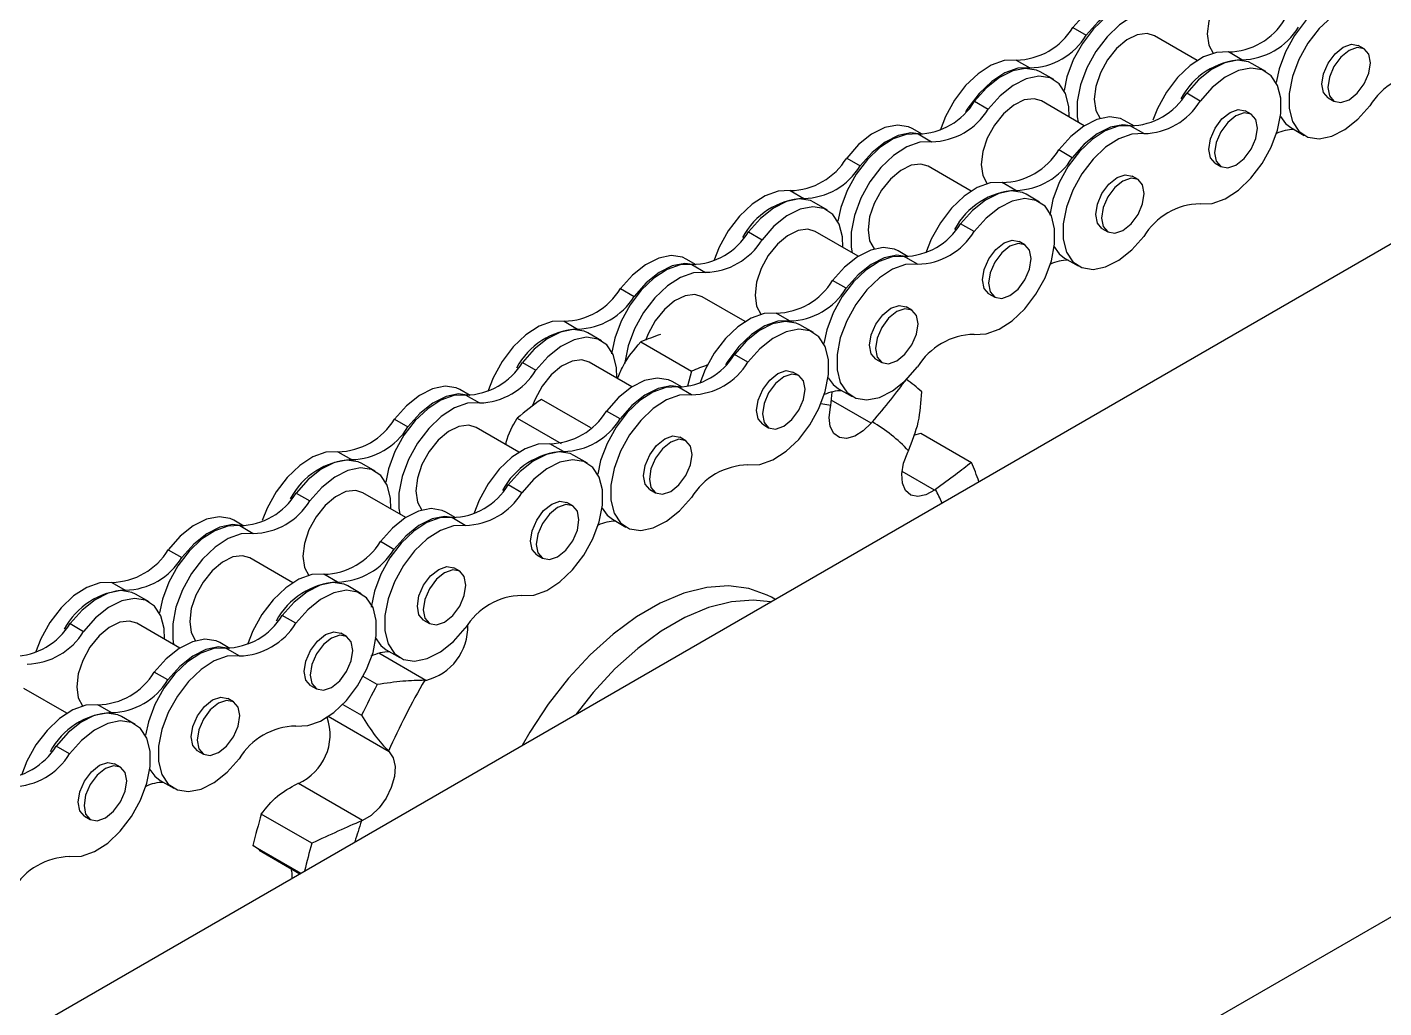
# Model space of a CAD drawing. Header units: metres. Extents: x 0 to 21025, y 0 to 14850.
# Drawn here: x 13384.8 to 13492.6, y 5455.5 to 5533.4 of the extents above; entities that cross this region are included whole.
import ezdxf

# ---------------------------------------------------------------- set-up
doc = ezdxf.new("R2010")
doc.units = ezdxf.units.M
doc.header["$LTSCALE"] = 25
doc.layers.add('SL4', color=4, linetype='Continuous')

msp = doc.modelspace()

# ---------------------------------------------------------------- linework, layer by layer
at = {"layer": 'SL4'}
for p, q in [((13090.289, 5283.649), (14027.187, 5824.509)), ((13136.586, 5256.922), (14073.485, 5797.782)), ((13467.879, 5533.385), (13468.953, 5532.765)), ((13477.767, 5530.761), (13474.36, 5532.728)), ((13491.021, 5531.676), (13490.555, 5531.944)), ((13463.388, 5530.793), (13464.463, 5530.173)), ((13481.308, 5530.817), (13480.233, 5531.437)), ((13483.205, 5529.885), (13482.13, 5530.506)), ((13466.36, 5529.241), (13465.285, 5529.862)), ((13460.081, 5527.518), (13461.155, 5526.898)), ((13468.787, 5525.577), (13465.38, 5527.544)), ((13478, 5527.542), (13476.925, 5528.163)), ((13488.157, 5527.79), (13488.622, 5527.521)), ((13482.04, 5526.491), (13481.575, 5526.76)), ((13455.922, 5524.898), (13455.123, 5525.36)), ((13472.767, 5525.542), (13471.968, 5526.004)), ((13473.51, 5524.95), (13472.435, 5525.57)), ((13485.191, 5525.436), (13486.266, 5524.815)), ((13455.59, 5524.926), (13456.665, 5524.306)), ((13449.918, 5523.017), (13450.993, 5522.396)), ((13467.838, 5523.04), (13466.763, 5523.661)), ((13459.807, 5520.393), (13456.4, 5522.359)), ((13479.176, 5522.606), (13479.642, 5522.337)), ((13463.347, 5520.448), (13462.273, 5521.069)), ((13473.06, 5521.307), (13472.594, 5521.576)), ((13445.428, 5520.425), (13446.503, 5519.804)), ((13465.244, 5519.517), (13464.17, 5520.137)), ((13448.4, 5518.873), (13447.325, 5519.493)), ((13460.04, 5517.174), (13458.965, 5517.794)), ((13442.12, 5517.15), (13443.195, 5516.53)), ((13450.827, 5515.209), (13447.42, 5517.175)), ((13464.08, 5516.123), (13463.614, 5516.392)), ((13470.196, 5517.422), (13470.662, 5517.153)), ((13454.807, 5515.174), (13454.007, 5515.636)), ((13437.962, 5514.53), (13437.162, 5514.992)), ((13437.63, 5514.558), (13438.705, 5513.937)), ((13455.549, 5514.582), (13454.475, 5515.202)), ((13467.23, 5515.068), (13468.305, 5514.447)), ((13449.877, 5512.672), (13448.802, 5513.293)), ((13431.958, 5512.648), (13433.032, 5512.028)), ((13461.216, 5512.237), (13461.682, 5511.969)), ((13441.846, 5510.024), (13438.439, 5511.991)), ((13455.1, 5510.939), (13454.634, 5511.208)), ((13427.467, 5510.056), (13428.542, 5509.436)), ((13445.387, 5510.08), (13444.312, 5510.7)), ((13430.439, 5508.504), (13429.364, 5509.125)), ((13447.284, 5509.149), (13446.209, 5509.769)), ((13433.561, 5508.408), (13437.581, 5506.087)), ((13424.16, 5506.782), (13425.234, 5506.161)), ((13432.866, 5504.84), (13429.459, 5506.807)), ((13442.079, 5506.805), (13441.004, 5507.426)), ((13452.236, 5507.053), (13452.701, 5506.784)), ((13437.581, 5506.087), (13437.279, 5504.901)), ((13446.119, 5505.755), (13445.654, 5506.023)), ((13420.001, 5504.162), (13419.202, 5504.623)), ((13436.846, 5504.806), (13436.047, 5505.267)), ((13437.589, 5504.213), (13436.514, 5504.834)), ((13449.27, 5504.699), (13450.345, 5504.079)), ((13419.669, 5504.19), (13420.744, 5503.569)), ((13429.592, 5501.587), (13425.668, 5503.852)), ((13448.651, 5503.351), (13448.76, 5504.414)), ((13451.865, 5501.964), (13448.697, 5503.794)), ((13431.917, 5502.304), (13430.842, 5502.924)), ((13413.997, 5502.28), (13415.072, 5501.66)), ((13423.886, 5499.656), (13420.479, 5501.623)), ((13423.758, 5502.36), (13427.238, 5500.351)), ((13443.255, 5501.869), (13443.721, 5501.6)), ((13427.426, 5499.712), (13426.352, 5500.332)), ((13437.139, 5500.57), (13436.673, 5500.839)), ((13455.252, 5501.019), (13455.806, 5501.157)), ((13455.806, 5501.157), (13459.827, 5498.836)), ((13409.507, 5499.688), (13410.582, 5499.067)), ((13429.323, 5498.78), (13428.249, 5499.401)), ((13412.479, 5498.136), (13411.404, 5498.756)), ((13456.884, 5496.635), (13454.315, 5498.118)), ((13424.119, 5496.437), (13423.044, 5497.057)), ((13406.199, 5496.413), (13407.274, 5495.793)), ((13414.906, 5494.472), (13411.499, 5496.439)), ((13434.275, 5496.685), (13434.741, 5496.416)), ((13418.886, 5494.437), (13418.086, 5494.899)), ((13428.159, 5495.386), (13427.693, 5495.655)), ((13402.041, 5493.793), (13401.241, 5494.255)), ((13401.709, 5493.821), (13402.784, 5493.201)), ((13419.628, 5493.845), (13418.554, 5494.465)), ((13431.309, 5494.331), (13432.384, 5493.71)), ((13396.037, 5491.912), (13397.111, 5491.291)), ((13413.956, 5491.935), (13412.881, 5492.556)), ((13405.925, 5489.288), (13402.518, 5491.254)), ((13425.295, 5491.501), (13425.761, 5491.232)), ((13409.466, 5489.343), (13408.391, 5489.964)), ((13419.179, 5490.202), (13418.713, 5490.471)), ((13391.546, 5489.32), (13392.621, 5488.699)), ((13394.518, 5487.768), (13393.443, 5488.388)), ((13411.363, 5488.412), (13410.288, 5489.032)), ((13444.223, 5487.971), (13443.945, 5488.131)), ((13406.158, 5486.069), (13405.083, 5486.689)), ((13416.315, 5486.316), (13416.78, 5486.048)), ((13388.239, 5486.045), (13389.313, 5485.424)), ((13396.945, 5484.103), (13393.538, 5486.07)), ((13410.198, 5485.018), (13409.733, 5485.287)), ((13400.925, 5484.069), (13400.126, 5484.531)), ((13401.668, 5483.477), (13400.593, 5484.097)), ((13416.483, 5481.538), (13412.763, 5483.686)), ((13413.349, 5483.962), (13414.424, 5483.342)), ((13395.996, 5481.567), (13394.921, 5482.187)), ((13387.965, 5478.919), (13384.558, 5480.886)), ((13407.334, 5481.132), (13407.8, 5480.863)), ((13412.637, 5481.203), (13411.516, 5481.85)), ((13401.218, 5479.834), (13400.752, 5480.102)), ((13391.505, 5478.975), (13390.431, 5479.595)), ((13409.895, 5479.63), (13411.39, 5478.767)), ((13393.402, 5478.043), (13392.328, 5478.664)), ((13413.58, 5475.867), (13408.74, 5478.661)), ((13388.198, 5475.7), (13387.123, 5476.321)), ((13398.354, 5475.948), (13398.82, 5475.679)), ((13392.238, 5474.649), (13391.772, 5474.918)), ((13395.388, 5473.594), (13396.463, 5472.974)), ((13411.464, 5470.415), (13406.366, 5473.358)), ((13389.374, 5470.764), (13389.84, 5470.495)), ((13407.444, 5468.596), (13403.423, 5470.917)), ((13402.76, 5468.429), (13406.566, 5466.232)), ((13403.269, 5468.088), (13402.76, 5468.429)), ((13403.248, 5468.053), (13406.484, 5466.185))]:
    msp.add_line(p, q, dxfattribs=at)
at = {"layer": 'SL4', "flags": 128}
for points in [[(13483.341, 5537.912), (13482.761, 5538.091), (13481.984, 5537.995), (13481.152, 5537.586), (13480.338, 5536.902), (13479.615, 5536.003), (13479.047, 5534.968), (13478.685, 5533.891), (13478.561, 5532.866)], [(13473.083, 5535.728), (13472.791, 5535.867), (13471.905, 5536.004), (13470.906, 5535.802), (13469.859, 5535.273), (13468.828, 5534.45), (13467.879, 5533.385)], [(13490.396, 5535.939), (13489.446, 5535.907), (13488.415, 5535.54), (13487.368, 5534.86), (13486.369, 5533.909), (13485.483, 5532.748), (13484.764, 5531.45), (13484.259, 5530.096), (13484.027, 5529.014)], [(13473.551, 5535.295), (13472.601, 5535.263), (13471.571, 5534.896), (13470.523, 5534.215), (13469.525, 5533.265), (13468.638, 5532.104), (13467.92, 5530.806), (13467.414, 5529.452), (13467.182, 5528.37)], [(13473.801, 5535.269), (13472.98, 5535.384), (13471.981, 5535.181), (13470.934, 5534.652), (13469.903, 5533.829), (13468.953, 5532.765)], [(13491.47, 5535.318), (13490.521, 5535.287), (13489.49, 5534.919), (13488.442, 5534.239), (13487.444, 5533.289), (13486.558, 5532.128), (13485.839, 5530.83), (13485.333, 5529.476), (13485.072, 5528.151), (13485.072, 5526.939), (13485.333, 5525.916), (13485.839, 5525.146), (13486.558, 5524.677), (13487.444, 5524.54), (13488.442, 5524.742), (13489.49, 5525.271), (13490.521, 5526.094), (13491.47, 5527.159)], [(13474.626, 5534.674), (13473.676, 5534.643), (13472.645, 5534.275), (13471.598, 5533.595), (13470.599, 5532.645), (13469.713, 5531.484), (13468.994, 5530.185), (13468.489, 5528.831), (13468.228, 5527.507), (13468.228, 5526.295), (13468.302, 5525.857)], [(13474.36, 5532.728), (13473.781, 5532.907), (13473.004, 5532.81), (13472.171, 5532.402), (13471.358, 5531.718), (13470.635, 5530.818), (13470.067, 5529.784), (13469.705, 5528.707), (13469.581, 5527.682)], [(13478.561, 5532.866), (13478.685, 5531.985), (13479.03, 5531.345)], [(13487.66, 5528.888), (13487.789, 5529.712), (13488.157, 5530.56), (13488.707, 5531.302), (13489.356, 5531.826), (13490.005, 5532.051), (13490.555, 5531.944)], [(13488.125, 5528.619), (13488.255, 5527.944), (13488.622, 5527.521), (13489.172, 5527.414), (13489.821, 5527.64), (13490.47, 5528.164), (13491.021, 5528.906), (13491.388, 5529.753), (13491.517, 5530.577), (13491.388, 5531.252), (13491.021, 5531.675), (13490.47, 5531.782), (13489.821, 5531.557), (13489.172, 5531.033), (13488.622, 5530.291), (13488.255, 5529.443), (13488.125, 5528.619)], [(13463.388, 5530.793), (13462.439, 5530.762), (13461.408, 5530.394), (13460.36, 5529.714), (13459.362, 5528.763), (13458.476, 5527.602), (13457.757, 5526.304), (13457.331, 5525.212)], [(13480.233, 5531.437), (13479.284, 5531.406), (13478.253, 5531.038), (13477.205, 5530.358), (13476.207, 5529.407), (13475.32, 5528.247), (13474.602, 5526.948), (13474.235, 5526.034)], [(13482.13, 5530.506), (13481.838, 5530.644), (13480.951, 5530.781), (13479.953, 5530.579), (13478.906, 5530.05), (13477.875, 5529.227), (13476.925, 5528.163)], [(13464.463, 5530.173), (13463.514, 5530.141), (13462.483, 5529.774), (13461.435, 5529.093), (13460.437, 5528.143), (13459.551, 5526.982), (13459.363, 5526.684)], [(13465.285, 5529.862), (13464.993, 5530), (13464.107, 5530.137), (13463.108, 5529.935), (13462.061, 5529.406), (13461.03, 5528.583), (13460.081, 5527.518)], [(13467.581, 5526.273), (13467.553, 5527.118), (13467.292, 5528.141), (13466.787, 5528.911), (13466.068, 5529.379), (13465.182, 5529.517), (13464.183, 5529.315), (13463.136, 5528.786), (13462.105, 5527.963), (13461.155, 5526.898)], [(13478, 5519.382), (13478.949, 5519.414), (13479.98, 5519.781), (13481.028, 5520.462), (13482.026, 5521.412), (13482.913, 5522.573), (13483.631, 5523.871), (13484.137, 5525.225), (13484.398, 5526.55), (13484.398, 5527.762), (13484.137, 5528.785), (13483.631, 5529.555), (13482.913, 5530.024), (13482.026, 5530.161), (13481.028, 5529.959), (13479.98, 5529.43), (13478.949, 5528.607), (13478, 5527.542)], [(13488.157, 5527.79), (13488.157, 5527.79), (13487.789, 5528.213), (13487.66, 5528.888)], [(13465.38, 5527.544), (13464.8, 5527.723), (13464.023, 5527.626), (13463.191, 5527.218), (13462.377, 5526.534), (13461.655, 5525.634), (13461.087, 5524.6), (13460.725, 5523.523), (13460.6, 5522.498)], [(13469.581, 5527.682), (13469.705, 5526.801), (13470.05, 5526.16)], [(13471.968, 5526.004), (13471.675, 5526.142), (13470.789, 5526.28), (13469.791, 5526.078), (13468.743, 5525.548), (13467.712, 5524.726), (13466.763, 5523.661)], [(13478.68, 5523.704), (13478.809, 5524.528), (13479.176, 5525.375), (13479.727, 5526.118), (13480.376, 5526.641), (13481.025, 5526.867), (13481.575, 5526.76)], [(13479.145, 5523.435), (13479.274, 5522.76), (13479.642, 5522.337), (13480.192, 5522.23), (13480.841, 5522.456), (13481.49, 5522.979), (13482.04, 5523.722), (13482.408, 5524.569), (13482.537, 5525.393), (13482.408, 5526.068), (13482.04, 5526.491), (13481.49, 5526.598), (13480.841, 5526.373), (13480.192, 5525.849), (13479.642, 5525.107), (13479.274, 5524.259), (13479.145, 5523.435)], [(13484.369, 5526.307), (13484.764, 5525.766), (13485.191, 5525.436)], [(13455.123, 5525.36), (13454.831, 5525.498), (13453.944, 5525.636), (13452.946, 5525.433), (13451.898, 5524.904), (13450.867, 5524.082), (13449.918, 5523.017)], [(13455.84, 5524.901), (13455.019, 5525.015), (13454.021, 5524.813), (13452.973, 5524.284), (13451.942, 5523.461), (13450.993, 5522.396)], [(13472.435, 5525.57), (13471.486, 5525.539), (13470.455, 5525.172), (13469.407, 5524.491), (13468.409, 5523.541), (13467.523, 5522.38), (13466.804, 5521.082), (13466.298, 5519.728), (13466.044, 5518.466)], [(13472.685, 5525.545), (13471.864, 5525.659), (13470.865, 5525.457), (13469.818, 5524.928), (13468.787, 5524.105), (13467.838, 5523.04)], [(13455.59, 5524.926), (13454.641, 5524.895), (13453.61, 5524.527), (13452.563, 5523.847), (13451.564, 5522.897), (13450.678, 5521.736), (13449.959, 5520.438), (13449.453, 5519.084), (13449.222, 5518.001)], [(13456.665, 5524.306), (13455.716, 5524.274), (13454.685, 5523.907), (13453.637, 5523.227), (13452.639, 5522.276), (13451.753, 5521.115), (13451.034, 5519.817), (13450.528, 5518.463), (13450.267, 5517.138), (13450.267, 5515.926), (13450.341, 5515.489)], [(13473.51, 5524.95), (13472.56, 5524.919), (13471.53, 5524.551), (13470.482, 5523.871), (13469.484, 5522.92), (13468.597, 5521.759), (13467.879, 5520.461), (13467.373, 5519.107), (13467.112, 5517.783), (13467.112, 5516.571), (13467.373, 5515.547), (13467.879, 5514.777), (13468.597, 5514.309), (13469.484, 5514.171), (13470.482, 5514.373), (13471.53, 5514.903), (13472.56, 5515.725), (13473.51, 5516.79)], [(13479.176, 5522.606), (13479.176, 5522.606), (13478.809, 5523.029), (13478.68, 5523.704)], [(13456.4, 5522.359), (13455.82, 5522.538), (13455.043, 5522.442), (13454.211, 5522.034), (13453.397, 5521.349), (13452.674, 5520.45), (13452.107, 5519.416), (13451.744, 5518.338), (13451.62, 5517.313)], [(13460.6, 5522.498), (13460.725, 5521.616), (13461.07, 5520.976)], [(13462.273, 5521.069), (13461.323, 5521.037), (13460.292, 5520.67), (13459.245, 5519.99), (13458.246, 5519.039), (13457.36, 5517.878), (13456.641, 5516.58), (13456.215, 5515.488)], [(13469.699, 5518.52), (13469.828, 5519.344), (13470.196, 5520.191), (13470.746, 5520.933), (13471.395, 5521.457), (13472.044, 5521.683), (13472.594, 5521.576)], [(13470.165, 5518.251), (13470.294, 5517.576), (13470.662, 5517.153), (13471.212, 5517.046), (13471.861, 5517.271), (13472.51, 5517.795), (13473.06, 5518.537), (13473.428, 5519.385), (13473.557, 5520.209), (13473.428, 5520.884), (13473.06, 5521.307), (13472.51, 5521.414), (13471.861, 5521.188), (13471.212, 5520.665), (13470.662, 5519.922), (13470.294, 5519.075), (13470.165, 5518.251)], [(13445.428, 5520.425), (13444.478, 5520.393), (13443.448, 5520.026), (13442.4, 5519.345), (13441.402, 5518.395), (13440.515, 5517.234), (13439.797, 5515.936), (13439.37, 5514.844)], [(13447.325, 5519.493), (13447.033, 5519.631), (13446.146, 5519.769), (13445.148, 5519.567), (13444.1, 5519.038), (13443.069, 5518.215), (13442.12, 5517.15)], [(13464.17, 5520.137), (13463.877, 5520.276), (13462.991, 5520.413), (13461.993, 5520.211), (13460.945, 5519.682), (13459.914, 5518.859), (13458.965, 5517.794)], [(13460.04, 5509.014), (13460.989, 5509.045), (13462.02, 5509.413), (13463.067, 5510.093), (13464.066, 5511.044), (13464.952, 5512.204), (13465.671, 5513.503), (13466.177, 5514.857), (13466.438, 5516.181), (13466.438, 5517.393), (13466.177, 5518.417), (13465.671, 5519.187), (13464.952, 5519.655), (13464.066, 5519.793), (13463.067, 5519.59), (13462.02, 5519.061), (13460.989, 5518.238), (13460.04, 5517.174)], [(13449.62, 5515.905), (13449.593, 5516.749), (13449.332, 5517.772), (13448.826, 5518.543), (13448.107, 5519.011), (13447.221, 5519.148), (13446.223, 5518.946), (13445.175, 5518.417), (13444.144, 5517.594), (13443.195, 5516.53)], [(13470.196, 5517.422), (13470.196, 5517.422), (13469.828, 5517.845), (13469.699, 5518.52)], [(13447.42, 5517.175), (13446.84, 5517.354), (13446.063, 5517.258), (13445.231, 5516.849), (13444.417, 5516.165), (13443.694, 5515.266), (13443.126, 5514.232), (13442.764, 5513.154), (13442.64, 5512.129)], [(13451.62, 5517.313), (13451.744, 5516.432), (13452.09, 5515.792)], [(13460.719, 5513.335), (13460.848, 5514.159), (13461.216, 5515.007), (13461.766, 5515.749), (13462.415, 5516.273), (13463.064, 5516.499), (13463.614, 5516.392)], [(13454.007, 5515.636), (13453.715, 5515.774), (13452.828, 5515.911), (13451.83, 5515.709), (13450.783, 5515.18), (13449.752, 5514.357), (13448.802, 5513.293)], [(13461.185, 5513.067), (13461.314, 5512.392), (13461.681, 5511.969), (13462.232, 5511.862), (13462.881, 5512.087), (13463.53, 5512.611), (13464.08, 5513.353), (13464.448, 5514.201), (13464.577, 5515.025), (13464.448, 5515.7), (13464.08, 5516.123), (13463.53, 5516.23), (13462.881, 5516.004), (13462.232, 5515.48), (13461.681, 5514.738), (13461.314, 5513.891), (13461.185, 5513.067)], [(13466.357, 5516.038), (13466.804, 5515.398), (13467.23, 5515.068)], [(13437.63, 5514.558), (13436.68, 5514.527), (13435.65, 5514.159), (13434.602, 5513.479), (13433.604, 5512.528), (13432.717, 5511.367), (13431.999, 5510.069), (13431.493, 5508.715), (13431.239, 5507.453)], [(13437.162, 5514.992), (13436.87, 5515.13), (13435.984, 5515.267), (13434.985, 5515.065), (13433.938, 5514.536), (13432.907, 5513.713), (13431.958, 5512.648)], [(13437.88, 5514.533), (13437.059, 5514.647), (13436.06, 5514.445), (13435.013, 5513.915), (13433.982, 5513.093), (13433.032, 5512.028)], [(13454.475, 5515.202), (13453.525, 5515.171), (13452.494, 5514.803), (13451.447, 5514.123), (13450.448, 5513.172), (13449.562, 5512.012), (13448.843, 5510.713), (13448.338, 5509.359), (13448.106, 5508.277)], [(13455.549, 5514.582), (13454.6, 5514.55), (13453.569, 5514.183), (13452.521, 5513.502), (13451.523, 5512.552), (13450.637, 5511.391), (13449.918, 5510.093), (13449.412, 5508.739), (13449.151, 5507.414), (13449.151, 5506.202), (13449.412, 5505.179), (13449.918, 5504.409), (13450.637, 5503.94), (13451.523, 5503.803), (13452.521, 5504.005), (13453.569, 5504.534), (13454.6, 5505.357), (13455.549, 5506.422)], [(13454.725, 5515.177), (13453.903, 5515.291), (13452.905, 5515.089), (13451.857, 5514.56), (13450.826, 5513.737), (13449.877, 5512.672)], [(13438.705, 5513.937), (13437.755, 5513.906), (13436.724, 5513.539), (13435.677, 5512.858), (13434.678, 5511.908), (13433.792, 5510.747), (13433.073, 5509.449), (13432.568, 5508.095), (13432.307, 5506.77), (13432.299, 5506.695)], [(13461.216, 5512.237), (13461.216, 5512.237), (13460.848, 5512.661), (13460.719, 5513.335)], [(13438.439, 5511.991), (13437.86, 5512.17), (13437.083, 5512.074), (13436.25, 5511.665), (13435.437, 5510.981), (13434.714, 5510.082), (13434.146, 5509.047), (13433.946, 5508.534)], [(13442.64, 5512.129), (13442.764, 5511.248), (13443.109, 5510.608)], [(13451.739, 5508.151), (13451.868, 5508.975), (13452.236, 5509.823), (13452.786, 5510.565), (13453.435, 5511.089), (13454.084, 5511.314), (13454.634, 5511.208)], [(13452.204, 5507.882), (13452.334, 5507.208), (13452.701, 5506.784), (13453.251, 5506.677), (13453.9, 5506.903), (13454.549, 5507.427), (13455.1, 5508.169), (13455.467, 5509.017), (13455.596, 5509.841), (13455.467, 5510.516), (13455.1, 5510.939), (13454.549, 5511.046), (13453.9, 5510.82), (13453.251, 5510.296), (13452.701, 5509.554), (13452.334, 5508.706), (13452.204, 5507.882)], [(13427.467, 5510.056), (13426.518, 5510.025), (13425.487, 5509.657), (13424.439, 5508.977), (13423.441, 5508.027), (13422.555, 5506.866), (13421.836, 5505.568), (13421.41, 5504.476)], [(13444.312, 5510.7), (13443.363, 5510.669), (13442.332, 5510.302), (13441.284, 5509.621), (13440.286, 5508.671), (13439.399, 5507.51), (13438.681, 5506.212), (13438.255, 5505.12)], [(13445.387, 5510.08), (13444.437, 5510.049), (13443.407, 5509.681), (13442.359, 5509.001), (13441.361, 5508.05), (13440.474, 5506.889), (13440.287, 5506.591)], [(13446.209, 5509.769), (13445.917, 5509.907), (13445.03, 5510.045), (13444.032, 5509.843), (13442.985, 5509.313), (13441.954, 5508.491), (13441.004, 5507.426)], [(13429.364, 5509.125), (13429.072, 5509.263), (13428.186, 5509.401), (13427.187, 5509.198), (13426.14, 5508.669), (13425.109, 5507.846), (13424.16, 5506.782)], [(13442.079, 5498.646), (13443.028, 5498.677), (13444.059, 5499.044), (13445.107, 5499.725), (13446.105, 5500.675), (13446.992, 5501.836), (13447.71, 5503.134), (13448.216, 5504.488), (13448.477, 5505.813), (13448.477, 5507.025), (13448.216, 5508.048), (13447.71, 5508.818), (13446.992, 5509.287), (13446.105, 5509.424), (13445.107, 5509.222), (13444.059, 5508.693), (13443.028, 5507.87), (13442.079, 5506.805)], [(13431.66, 5505.537), (13431.632, 5506.381), (13431.371, 5507.404), (13430.866, 5508.174), (13430.147, 5508.643), (13429.261, 5508.78), (13428.262, 5508.578), (13427.215, 5508.049), (13426.184, 5507.226), (13425.234, 5506.161)], [(13452.236, 5507.053), (13452.236, 5507.053), (13451.868, 5507.476), (13451.739, 5508.151)], [(13429.459, 5506.807), (13428.879, 5506.986), (13428.102, 5506.889), (13427.27, 5506.481), (13426.456, 5505.797), (13425.734, 5504.898), (13425.166, 5503.863), (13424.967, 5503.354)], [(13442.759, 5502.967), (13442.888, 5503.791), (13443.255, 5504.639), (13443.806, 5505.381), (13444.455, 5505.905), (13445.104, 5506.13), (13445.654, 5506.023)], [(13443.224, 5502.698), (13443.353, 5502.023), (13443.721, 5501.6), (13444.271, 5501.493), (13444.92, 5501.719), (13445.569, 5502.243), (13446.119, 5502.985), (13446.487, 5503.832), (13446.616, 5504.656), (13446.487, 5505.331), (13446.119, 5505.755), (13445.569, 5505.861), (13444.92, 5505.636), (13444.271, 5505.112), (13443.721, 5504.37), (13443.353, 5503.522), (13443.224, 5502.698)], [(13419.202, 5504.623), (13418.91, 5504.761), (13418.023, 5504.899), (13417.025, 5504.697), (13415.977, 5504.168), (13414.946, 5503.345), (13413.997, 5502.28)], [(13436.514, 5504.834), (13435.565, 5504.802), (13434.534, 5504.435), (13433.486, 5503.754), (13432.488, 5502.804), (13431.602, 5501.643), (13430.883, 5500.345), (13430.377, 5498.991), (13430.145, 5497.909)], [(13436.047, 5505.267), (13435.754, 5505.406), (13434.868, 5505.543), (13433.87, 5505.341), (13432.822, 5504.812), (13431.791, 5503.989), (13430.842, 5502.924)], [(13436.764, 5504.808), (13435.943, 5504.923), (13434.944, 5504.72), (13433.897, 5504.191), (13432.866, 5503.368), (13431.917, 5502.304)], [(13448.448, 5505.57), (13448.843, 5505.029), (13449.27, 5504.699)], [(13419.669, 5504.19), (13418.72, 5504.158), (13417.689, 5503.791), (13416.642, 5503.11), (13415.643, 5502.16), (13414.757, 5500.999), (13414.038, 5499.701), (13413.532, 5498.347), (13413.301, 5497.265)], [(13420.744, 5503.569), (13419.795, 5503.538), (13418.764, 5503.17), (13417.716, 5502.49), (13416.718, 5501.539), (13415.832, 5500.379), (13415.113, 5499.08), (13414.607, 5497.726), (13414.346, 5496.402), (13414.346, 5495.19), (13414.42, 5494.752)], [(13419.92, 5504.164), (13419.098, 5504.278), (13418.1, 5504.076), (13417.052, 5503.547), (13416.021, 5502.724), (13415.072, 5501.66)], [(13437.589, 5504.213), (13436.639, 5504.182), (13435.609, 5503.814), (13434.561, 5503.134), (13433.563, 5502.184), (13432.676, 5501.023), (13431.958, 5499.724), (13431.452, 5498.37), (13431.191, 5497.046), (13431.191, 5495.834), (13431.452, 5494.811), (13431.958, 5494.041), (13432.676, 5493.572), (13433.563, 5493.435), (13434.561, 5493.637), (13435.609, 5494.166), (13436.639, 5494.989), (13437.589, 5496.053)], [(13448.651, 5503.351), (13448.19, 5503.45), (13447.874, 5503.508)], [(13443.255, 5501.869), (13443.255, 5501.869), (13442.888, 5502.292), (13442.759, 5502.967)], [(13451.865, 5501.964), (13451.23, 5501.344), (13450.559, 5500.927), (13449.909, 5500.748), (13449.336, 5500.824), (13448.89, 5501.147), (13448.61, 5501.69), (13448.518, 5502.406), (13448.624, 5503.234)], [(13420.479, 5501.623), (13419.899, 5501.802), (13419.122, 5501.705), (13418.29, 5501.297), (13417.476, 5500.613), (13416.753, 5499.713), (13416.186, 5498.679), (13415.823, 5497.602), (13415.699, 5496.577)], [(13426.352, 5500.332), (13425.402, 5500.301), (13424.371, 5499.933), (13423.324, 5499.253), (13422.325, 5498.302), (13421.439, 5497.142), (13420.72, 5495.843), (13420.294, 5494.751)], [(13433.778, 5497.783), (13433.907, 5498.607), (13434.275, 5499.455), (13434.825, 5500.197), (13435.474, 5500.72), (13436.123, 5500.946), (13436.673, 5500.839)], [(13434.244, 5497.514), (13434.373, 5496.839), (13434.741, 5496.416), (13435.291, 5496.309), (13435.94, 5496.535), (13436.589, 5497.058), (13437.139, 5497.801), (13437.507, 5498.648), (13437.636, 5499.472), (13437.507, 5500.147), (13437.139, 5500.57), (13436.589, 5500.677), (13435.94, 5500.452), (13435.291, 5499.928), (13434.741, 5499.186), (13434.373, 5498.338), (13434.244, 5497.514)], [(13409.507, 5499.688), (13408.557, 5499.656), (13407.527, 5499.289), (13406.479, 5498.609), (13405.481, 5497.658), (13404.594, 5496.497), (13403.876, 5495.199), (13403.489, 5494.229)], [(13428.249, 5499.401), (13427.956, 5499.539), (13427.07, 5499.676), (13426.072, 5499.474), (13425.024, 5498.945), (13423.993, 5498.122), (13423.044, 5497.057)], [(13456.884, 5496.635), (13456.212, 5496.26), (13455.572, 5496.128), (13455.02, 5496.251), (13454.602, 5496.617), (13454.355, 5497.196), (13454.3, 5497.938), (13454.442, 5498.778), (13454.768, 5499.645)], [(13411.404, 5498.756), (13411.112, 5498.895), (13410.225, 5499.032), (13409.227, 5498.83), (13408.179, 5498.301), (13407.148, 5497.478), (13406.199, 5496.413)], [(13413.699, 5495.168), (13413.672, 5496.012), (13413.411, 5497.036), (13412.905, 5497.806), (13412.186, 5498.274), (13411.3, 5498.412), (13410.302, 5498.21), (13409.254, 5497.68), (13408.223, 5496.858), (13407.274, 5495.793)], [(13424.119, 5488.277), (13425.068, 5488.309), (13426.099, 5488.676), (13427.146, 5489.356), (13428.145, 5490.307), (13429.031, 5491.468), (13429.75, 5492.766), (13430.256, 5494.12), (13430.517, 5495.445), (13430.517, 5496.657), (13430.256, 5497.68), (13429.75, 5498.45), (13429.031, 5498.918), (13428.145, 5499.056), (13427.146, 5498.854), (13426.099, 5498.325), (13425.068, 5497.502), (13424.119, 5496.437)], [(13434.275, 5496.685), (13434.275, 5496.685), (13433.907, 5497.108), (13433.778, 5497.783)], [(13411.499, 5496.439), (13410.919, 5496.618), (13410.142, 5496.521), (13409.31, 5496.113), (13408.496, 5495.428), (13407.773, 5494.529), (13407.205, 5493.495), (13406.843, 5492.417), (13406.719, 5491.392)], [(13415.699, 5496.577), (13415.823, 5495.695), (13416.169, 5495.055)], [(13418.086, 5494.899), (13417.794, 5495.037), (13416.907, 5495.175), (13415.909, 5494.972), (13414.862, 5494.443), (13413.831, 5493.621), (13412.881, 5492.556)], [(13424.798, 5492.599), (13424.927, 5493.423), (13425.295, 5494.27), (13425.845, 5495.013), (13426.494, 5495.536), (13427.143, 5495.762), (13427.693, 5495.655)], [(13425.264, 5492.33), (13425.393, 5491.655), (13425.76, 5491.232), (13426.311, 5491.125), (13426.96, 5491.351), (13427.609, 5491.874), (13428.159, 5492.616), (13428.527, 5493.464), (13428.656, 5494.288), (13428.527, 5494.963), (13428.159, 5495.386), (13427.609, 5495.493), (13426.96, 5495.267), (13426.311, 5494.744), (13425.76, 5494.002), (13425.393, 5493.154), (13425.264, 5492.33)], [(13430.487, 5495.202), (13430.883, 5494.661), (13431.309, 5494.331)], [(13401.709, 5493.821), (13400.759, 5493.79), (13399.729, 5493.422), (13398.681, 5492.742), (13397.683, 5491.791), (13396.796, 5490.631), (13396.078, 5489.332), (13395.572, 5487.978), (13395.34, 5486.896)], [(13401.241, 5494.255), (13400.949, 5494.393), (13400.063, 5494.531), (13399.064, 5494.328), (13398.017, 5493.799), (13396.986, 5492.976), (13396.037, 5491.912)], [(13401.959, 5493.796), (13401.138, 5493.91), (13400.139, 5493.708), (13399.092, 5493.179), (13398.061, 5492.356), (13397.111, 5491.291)], [(13418.554, 5494.465), (13417.604, 5494.434), (13416.573, 5494.066), (13415.526, 5493.386), (13414.527, 5492.436), (13413.641, 5491.275), (13412.922, 5489.977), (13412.417, 5488.623), (13412.162, 5487.361)], [(13419.628, 5493.845), (13418.679, 5493.813), (13417.648, 5493.446), (13416.6, 5492.766), (13415.602, 5491.815), (13414.716, 5490.654), (13413.997, 5489.356), (13413.491, 5488.002), (13413.23, 5486.677), (13413.23, 5485.465), (13413.491, 5484.442), (13413.997, 5483.672), (13414.716, 5483.204), (13415.602, 5483.066), (13416.6, 5483.268), (13417.648, 5483.797), (13418.679, 5484.62), (13419.628, 5485.685)], [(13418.804, 5494.44), (13417.982, 5494.554), (13416.984, 5494.352), (13415.936, 5493.823), (13414.905, 5493), (13413.956, 5491.935)], [(13402.784, 5493.201), (13401.834, 5493.169), (13400.803, 5492.802), (13399.756, 5492.121), (13398.757, 5491.171), (13397.871, 5490.01), (13397.152, 5488.712), (13396.647, 5487.358), (13396.386, 5486.033), (13396.386, 5484.821), (13396.46, 5484.384)], [(13425.295, 5491.501), (13425.295, 5491.501), (13424.927, 5491.924), (13424.798, 5492.599)], [(13402.518, 5491.254), (13401.939, 5491.433), (13401.162, 5491.337), (13400.329, 5490.928), (13399.516, 5490.244), (13398.793, 5489.345), (13398.225, 5488.311), (13397.863, 5487.233), (13397.739, 5486.208)], [(13406.719, 5491.392), (13406.843, 5490.511), (13407.188, 5489.871)], [(13415.818, 5487.415), (13415.947, 5488.239), (13416.315, 5489.086), (13416.865, 5489.828), (13417.514, 5490.352), (13418.163, 5490.578), (13418.713, 5490.471)], [(13408.391, 5489.964), (13407.442, 5489.932), (13406.411, 5489.565), (13405.363, 5488.884), (13404.365, 5487.934), (13403.478, 5486.773), (13402.76, 5485.475), (13402.334, 5484.383)], [(13416.283, 5487.146), (13416.413, 5486.471), (13416.78, 5486.048), (13417.33, 5485.941), (13417.979, 5486.166), (13418.628, 5486.69), (13419.179, 5487.432), (13419.546, 5488.28), (13419.675, 5489.104), (13419.546, 5489.779), (13419.179, 5490.202), (13418.628, 5490.309), (13417.979, 5490.083), (13417.33, 5489.56), (13416.78, 5488.817), (13416.413, 5487.97), (13416.283, 5487.146)], [(13391.546, 5489.32), (13390.597, 5489.288), (13389.566, 5488.921), (13388.518, 5488.24), (13387.52, 5487.29), (13386.634, 5486.129), (13385.915, 5484.831), (13385.489, 5483.739)], [(13393.443, 5488.388), (13393.151, 5488.526), (13392.265, 5488.664), (13391.266, 5488.462), (13390.219, 5487.933), (13389.188, 5487.11), (13388.239, 5486.045)], [(13410.288, 5489.032), (13409.996, 5489.17), (13409.109, 5489.308), (13408.111, 5489.106), (13407.064, 5488.577), (13406.033, 5487.754), (13405.083, 5486.689)], [(13406.158, 5477.909), (13407.107, 5477.94), (13408.138, 5478.308), (13409.186, 5478.988), (13410.184, 5479.938), (13411.071, 5481.099), (13411.789, 5482.398), (13412.295, 5483.752), (13412.556, 5485.076), (13412.556, 5486.288), (13412.295, 5487.311), (13411.789, 5488.082), (13411.071, 5488.55), (13410.184, 5488.687), (13409.186, 5488.485), (13408.138, 5487.956), (13407.107, 5487.133), (13406.158, 5486.069)], [(13443.945, 5488.131), (13443.607, 5488.313), (13442.144, 5488.843), (13440.532, 5489.045), (13438.802, 5488.914), (13436.986, 5488.453), (13435.117, 5487.671), (13433.231, 5486.582), (13431.362, 5485.207), (13429.546, 5483.57), (13427.816, 5481.704), (13426.204, 5479.642), (13424.741, 5477.423), (13424.133, 5476.374)], [(13395.739, 5484.8), (13395.711, 5485.644), (13395.45, 5486.667), (13394.945, 5487.437), (13394.226, 5487.906), (13393.34, 5488.043), (13392.341, 5487.841), (13391.294, 5487.312), (13390.263, 5486.489), (13389.313, 5485.424)], [(13416.315, 5486.316), (13416.315, 5486.316), (13415.947, 5486.74), (13415.818, 5487.415)], [(13443.865, 5487.765), (13442.491, 5487.914), (13440.761, 5487.783), (13438.944, 5487.322), (13437.076, 5486.54), (13435.19, 5485.451), (13433.321, 5484.076), (13431.505, 5482.44), (13429.775, 5480.573), (13428.4, 5478.837)], [(13393.538, 5486.07), (13392.958, 5486.249), (13392.181, 5486.153), (13391.349, 5485.744), (13390.535, 5485.06), (13389.813, 5484.161), (13389.245, 5483.126), (13388.883, 5482.049), (13388.758, 5481.024)], [(13397.739, 5486.208), (13397.863, 5485.327), (13398.208, 5484.687)], [(13406.838, 5482.23), (13406.967, 5483.054), (13407.334, 5483.902), (13407.885, 5484.644), (13408.534, 5485.168), (13409.183, 5485.393), (13409.733, 5485.287)], [(13400.593, 5484.097), (13399.644, 5484.066), (13398.613, 5483.698), (13397.565, 5483.018), (13396.567, 5482.067), (13395.681, 5480.906), (13394.962, 5479.608), (13394.456, 5478.254), (13394.224, 5477.172)], [(13400.126, 5484.531), (13399.833, 5484.669), (13398.947, 5484.806), (13397.949, 5484.604), (13396.901, 5484.075), (13395.87, 5483.252), (13394.921, 5482.187)], [(13400.843, 5484.072), (13400.022, 5484.186), (13399.023, 5483.984), (13397.976, 5483.455), (13396.945, 5482.632), (13395.996, 5481.567)], [(13407.303, 5481.962), (13407.432, 5481.287), (13407.8, 5480.863), (13408.35, 5480.757), (13408.999, 5480.982), (13409.648, 5481.506), (13410.198, 5482.248), (13410.566, 5483.096), (13410.695, 5483.92), (13410.566, 5484.595), (13410.198, 5485.018), (13409.648, 5485.125), (13408.999, 5484.899), (13408.35, 5484.375), (13407.8, 5483.633), (13407.432, 5482.786), (13407.303, 5481.962)], [(13412.476, 5484.933), (13412.922, 5484.293), (13413.349, 5483.962)], [(13401.668, 5483.477), (13400.718, 5483.445), (13399.688, 5483.078), (13398.64, 5482.397), (13397.642, 5481.447), (13396.755, 5480.286), (13396.037, 5478.988), (13395.531, 5477.634), (13395.27, 5476.309), (13395.27, 5475.097), (13395.531, 5474.074), (13396.037, 5473.304), (13396.755, 5472.835), (13397.642, 5472.698), (13398.64, 5472.9), (13399.688, 5473.429), (13400.718, 5474.252), (13401.668, 5475.317)], [(13407.334, 5481.132), (13407.334, 5481.132), (13406.967, 5481.555), (13406.838, 5482.23)], [(13388.758, 5481.024), (13388.883, 5480.143), (13389.228, 5479.503)], [(13397.857, 5477.046), (13397.986, 5477.87), (13398.354, 5478.718), (13398.904, 5479.46), (13399.553, 5479.984), (13400.202, 5480.209), (13400.752, 5480.102)], [(13398.323, 5476.777), (13398.452, 5476.102), (13398.82, 5475.679), (13399.37, 5475.572), (13400.019, 5475.798), (13400.668, 5476.322), (13401.218, 5477.064), (13401.586, 5477.912), (13401.715, 5478.736), (13401.586, 5479.41), (13401.218, 5479.834), (13400.668, 5479.941), (13400.019, 5479.715), (13399.37, 5479.191), (13398.82, 5478.449), (13398.452, 5477.601), (13398.323, 5476.777)], [(13390.431, 5479.595), (13389.481, 5479.564), (13388.45, 5479.196), (13387.403, 5478.516), (13386.404, 5477.566), (13385.518, 5476.405), (13384.799, 5475.107), (13384.373, 5474.015)], [(13392.328, 5478.664), (13392.035, 5478.802), (13391.149, 5478.94), (13390.151, 5478.737), (13389.103, 5478.208), (13388.072, 5477.385), (13387.123, 5476.321)], [(13388.198, 5467.54), (13389.147, 5467.572), (13390.178, 5467.939), (13391.225, 5468.62), (13392.224, 5469.57), (13393.11, 5470.731), (13393.829, 5472.029), (13394.335, 5473.383), (13394.596, 5474.708), (13394.596, 5475.92), (13394.335, 5476.943), (13393.829, 5477.713), (13393.11, 5478.182), (13392.224, 5478.319), (13391.225, 5478.117), (13390.178, 5477.588), (13389.147, 5476.765), (13388.198, 5475.7)], [(13398.354, 5475.948), (13398.354, 5475.948), (13397.986, 5476.371), (13397.857, 5477.046)], [(13413.58, 5475.867), (13413.906, 5475.378), (13414.048, 5474.701), (13413.993, 5473.896), (13413.746, 5473.032), (13413.328, 5472.183), (13412.776, 5471.422), (13412.136, 5470.815), (13411.464, 5470.415)], [(13388.877, 5471.862), (13389.006, 5472.686), (13389.374, 5473.534), (13389.924, 5474.276), (13390.573, 5474.8), (13391.222, 5475.025), (13391.772, 5474.918)], [(13389.343, 5471.593), (13389.472, 5470.918), (13389.839, 5470.495), (13390.39, 5470.388), (13391.039, 5470.614), (13391.688, 5471.138), (13392.238, 5471.88), (13392.606, 5472.727), (13392.735, 5473.551), (13392.606, 5474.226), (13392.238, 5474.649), (13391.688, 5474.756), (13391.039, 5474.531), (13390.39, 5474.007), (13389.839, 5473.265), (13389.472, 5472.417), (13389.343, 5471.593)], [(13394.566, 5474.465), (13394.962, 5473.924), (13395.388, 5473.594)], [(13389.374, 5470.764), (13389.374, 5470.764), (13389.006, 5471.187), (13388.877, 5471.862)], [(13405.879, 5465.836), (13405.864, 5466.254), (13405.805, 5466.577)]]:
    msp.add_lwpolyline(points, dxfattribs=at)
at = {"layer": 'SL4'}
for centre, radius, start, end in [((13480.123, 5536.812), 5.376, 271.17027, 328.82435), ((13463.279, 5536.168), 5.376, 271.17027, 328.82435), ((13464.353, 5535.548), 5.376, 271.17027, 328.82435), ((13481.198, 5536.192), 5.376, 271.17027, 328.82435), ((13481.626, 5524.97), 5.855, 93.11014, 152.07323), ((13496.07, 5524.375), 5.376, 91.17027, 148.82435), ((13455.481, 5530.302), 5.376, 271.17027, 328.82435), ((13472.325, 5530.946), 5.376, 271.17027, 328.82435), ((13473.4, 5530.325), 5.376, 271.17027, 328.82435), ((13456.555, 5529.681), 5.376, 271.17027, 328.82435), ((13485.495, 5521.831), 3.446, 90.48436, 114.6516), ((13445.318, 5525.8), 5.376, 271.17027, 328.82435), ((13462.163, 5526.444), 5.376, 271.17027, 328.82435), ((13463.238, 5525.824), 5.376, 271.17027, 328.82435), ((13446.393, 5525.179), 5.376, 271.17027, 328.82435), ((13446.82, 5513.958), 5.855, 93.11014, 152.07323), ((13463.665, 5514.602), 5.855, 93.11014, 152.07323), ((13478.11, 5514.007), 5.376, 91.17027, 148.82435), ((13454.365, 5520.577), 5.376, 271.17027, 328.82435), ((13437.52, 5519.933), 5.376, 271.17027, 328.82435), ((13438.595, 5519.313), 5.376, 271.17027, 328.82435), ((13455.44, 5519.957), 5.376, 271.17027, 328.82435), ((13467.535, 5511.462), 3.446, 90.48433, 114.65102), ((13444.202, 5516.076), 5.376, 271.17027, 328.82435), ((13427.358, 5515.432), 5.376, 271.17027, 328.82435), ((13445.277, 5515.455), 5.376, 271.17027, 328.82435), ((13428.432, 5514.811), 5.376, 271.17027, 328.82435), ((13428.86, 5503.589), 5.855, 93.11014, 152.07323), ((13444.576, 5481.854), 28.749, 109.15668, 112.53034), ((13460.149, 5503.639), 5.376, 91.17027, 148.82435), ((13419.56, 5509.565), 5.376, 271.17027, 328.82435), ((13436.404, 5510.209), 5.376, 271.17027, 328.82435), ((13437.479, 5509.589), 5.376, 271.17027, 328.82435), ((13420.634, 5508.944), 5.376, 271.17027, 328.82435), ((13448.663, 5479.367), 28.926, 109.80677, 112.52561), ((13449.574, 5501.094), 3.446, 90.48439, 114.65218), ((13446.765, 5494.319), 13.629, 48.02205, 54.73486), ((13454.063, 5465.522), 47.701, 126.53069, 129.44212), ((13426.242, 5505.707), 5.376, 271.17027, 328.82435), ((13428.092, 5508.077), 21.095, 346.72832, 347.05379), ((13409.397, 5505.063), 5.376, 271.17027, 328.82435), ((13410.472, 5504.443), 5.376, 271.17027, 328.82435), ((13427.317, 5505.087), 5.376, 271.17027, 328.82435), ((13470.33, 5486.295), 24.217, 139.38552, 139.68238), ((13445.861, 5491.492), 12.195, 42.69497, 60.06194), ((13427.744, 5493.865), 5.855, 93.11014, 152.07323), ((13431.175, 5510.976), 26.173, 334.34682, 334.6287), ((13410.899, 5493.221), 5.855, 93.11014, 152.07323), ((13442.189, 5493.27), 5.376, 91.17027, 148.82435), ((13440.616, 5490.448), 20.962, 19.14095, 23.58838), ((13418.444, 5499.841), 5.376, 271.17027, 328.82435), ((13401.599, 5499.196), 5.376, 271.17027, 328.82435), ((13419.519, 5499.22), 5.376, 271.17027, 328.82435), ((13467.089, 5482.642), 17.319, 125.73297, 126.10417), ((13441.969, 5488.765), 16.975, 23.86215, 27.87306), ((13402.674, 5498.576), 5.376, 271.17027, 328.82435), ((13431.614, 5490.726), 3.446, 90.48436, 114.6516), ((13391.437, 5494.695), 5.376, 271.17027, 328.82435), ((13408.281, 5495.339), 5.376, 271.17027, 328.82435), ((13409.356, 5494.718), 5.376, 271.17027, 328.82435), ((13392.511, 5494.074), 5.376, 271.17027, 328.82435), ((13392.939, 5482.852), 5.855, 93.11014, 152.07323), ((13409.784, 5483.497), 5.855, 93.11014, 152.07323), ((13424.228, 5482.902), 5.376, 91.17027, 148.82435), ((13400.483, 5489.472), 5.376, 271.17027, 328.82435), ((13383.639, 5488.828), 5.376, 271.17027, 328.82435), ((13384.713, 5488.208), 5.376, 271.17027, 328.82435), ((13401.558, 5488.852), 5.376, 271.17027, 328.82435), ((13415.453, 5485.792), 4.377, 283.60967, 1.89361), ((13413.658, 5480.315), 3.488, 90.56121, 116.02926), ((13390.321, 5484.971), 5.376, 271.17027, 328.82435), ((13391.396, 5484.35), 5.376, 271.17027, 328.82435), ((13473.096, 5448.716), 68.635, 151.74964, 154.03393), ((13469.287, 5450.921), 61.11, 149.93061, 155.85297), ((13416.325, 5474.917), 6.623, 88.63483, 89.33941), ((13391.823, 5473.128), 5.855, 93.11014, 152.07323), ((13406.268, 5472.534), 5.376, 91.17027, 148.82435), ((13404.652, 5477.23), 4.234, 293.87138, 18.9663), ((13382.523, 5479.104), 5.376, 271.17027, 328.82435), ((13383.598, 5478.483), 5.376, 271.17027, 328.82435), ((13417.261, 5479.836), 5.413, 226.34362, 227.14968), ((13395.693, 5469.989), 3.446, 90.48436, 114.6516), ((13411.01, 5462.437), 11.868, 113.03868, 113.51627), ((13458.334, 5454.942), 57.187, 163.77857, 166.35839), ((13462.252, 5453.646), 53.558, 161.79796, 163.66608), ((13416.109, 5459.494), 11.868, 113.03868, 113.51627), ((13462.484, 5452.585), 57.322, 163.7801, 166.05679), ((13388.307, 5462.165), 5.376, 91.17027, 148.82435)]:
    msp.add_arc(centre, radius, start, end, dxfattribs=at)
for points, knots in [([(13431.726, 5505.498), (13431.861, 5505.836), (13432.284, 5506.901), (13433.043, 5507.797), (13433.561, 5508.408)], [0, 0, 0, 0, 0.3177255, 1, 1, 1, 1]), ([(13454.634, 5505.447), (13454.237, 5504.915), (13453.446, 5503.854), (13452.446, 5502.657), (13451.947, 5502.06)], [0, 0, 0, 0, 0.5005288, 1, 1, 1, 1]), ([(13454.824, 5499.761), (13455.126, 5500.516), (13455.731, 5502.028), (13455.831, 5503.643), (13455.88, 5504.451)], [0, 0, 0, 0, 0.49948, 1, 1, 1, 1]), ([(13422.849, 5500.254), (13422.86, 5500.319), (13422.987, 5501.059), (13423.39, 5501.739), (13423.758, 5502.36)], [0, 0, 0, 0, 0.0871789, 1, 1, 1, 1]), ([(13459.827, 5498.836), (13459.426, 5498.527), (13458.627, 5497.909), (13457.525, 5497.104), (13456.975, 5496.701)], [0, 0, 0, 0, 0.5001515, 1, 1, 1, 1]), ([(13416.401, 5481.54), (13415.849, 5481.53), (13414.742, 5481.511), (13413.339, 5481.305), (13412.637, 5481.203)], [0, 0, 0, 0, 0.499464, 1, 1, 1, 1]), ([(13411.39, 5478.767), (13411.746, 5478.193), (13412.457, 5477.046), (13413.169, 5476.295), (13413.524, 5475.92)], [0, 0, 0, 0, 0.5005125, 1, 1, 1, 1]), ([(13403.423, 5470.917), (13403.823, 5471.423), (13404.623, 5472.435), (13405.724, 5473.024), (13406.275, 5473.319)], [0, 0, 0, 0, 0.5001515, 1, 1, 1, 1]), ([(13411.373, 5470.376), (13410.77, 5470.112), (13409.562, 5469.585), (13408.151, 5468.926), (13407.444, 5468.596)], [0, 0, 0, 0, 0.4991241, 1, 1, 1, 1])]:
    msp.add_open_spline(points, degree=3, knots=knots, dxfattribs=at)

doc.saveas('drawing.dxf')
